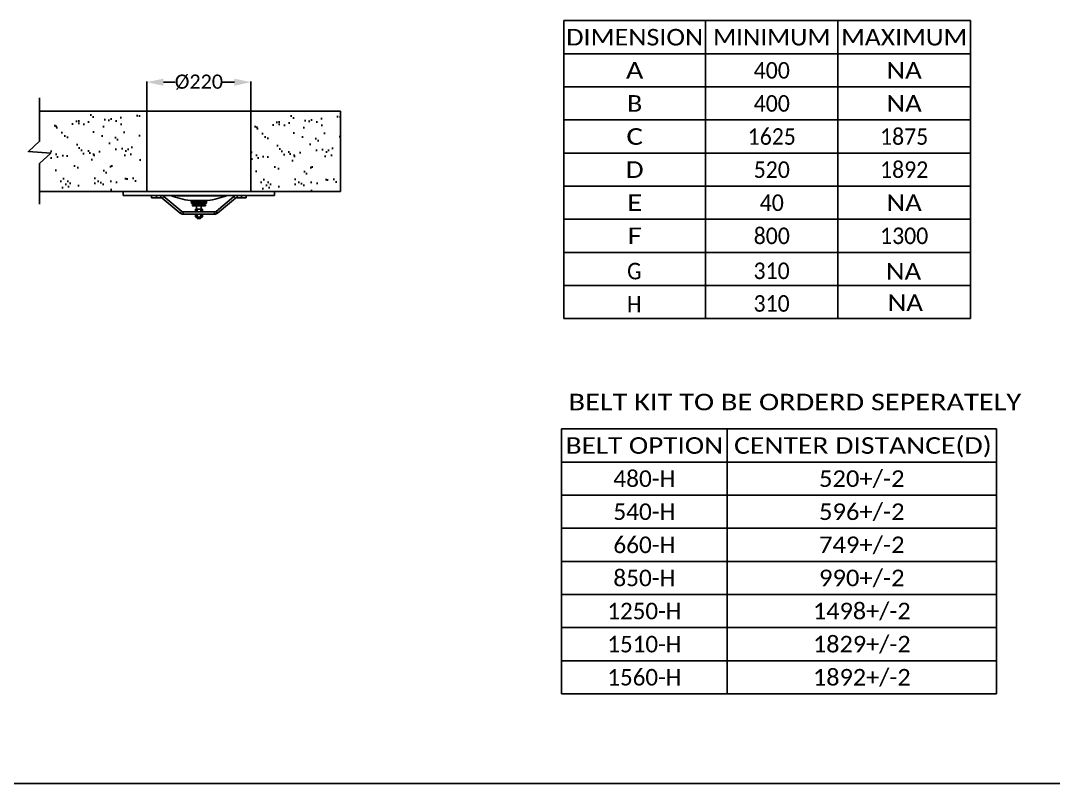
# Model space of a CAD drawing. Header units: millimetres. Extents: x 11802 to 19889, y -472 to 9054.
# Drawn here: x 15066 to 17250, y -472 to 1141 of the extents above; entities that cross this region are included whole.
import ezdxf
from ezdxf.enums import TextEntityAlignment as Align

# ---------------------------------------------------------------- set-up
doc = ezdxf.new("R2010")
doc.units = ezdxf.units.MM
doc.header["$LTSCALE"] = 307.34
doc.header["$PDMODE"] = 3
doc.header["$PDSIZE"] = 8
doc.layers.get('0').update_dxf_attribs({"linetype": 'CONTINUOUS'})
doc.layers.get('Defpoints').update_dxf_attribs({"linetype": 'CONTINUOUS'})
for name, color, linetype in [('00_BUW_DATUM', 7, 'CONTINUOUS'), ('02___PRT_ALL_AXES', 7, 'CONTINUOUS'), ('03___PRT_ALL_CURVES', 7, 'CONTINUOUS')]:
    doc.layers.add(name, color=color, linetype=linetype)
doc.styles.get("Standard").update_dxf_attribs({"font": 'calibri.ttf'})
doc.dimstyles.get("Standard").update_dxf_attribs({"dimtxt": 35, "dimasz": 35, "dimexe": 1.5, "dimexo": 1, "dimtad": 1, "dimdsep": 46, "dimtxsty": 'Standard', "dimblk": '_FILLED', "dimblk1": '_FILLED', "dimblk2": '_FILLED', "dimcen": 0.09, "dimazin": 2, "dimtol": 1, "dimtp": 0.01, "dimtm": 0.01, "dimtfac": 1, "dimtofl": 0, "dimtmove": 0, "dimatfit": 3, "dimldrblk": '_FILLED', "dimfxl": 1, "dimtolj": 1, "dimarcsym": 0})

# ---------------------------------------------------------------- blocks, each defined once
blk = doc.blocks.new('_FILLED')
at = {"color": 0, "linetype": 'ByBlock'}
blk.add_solid([(0, 0), (-1, 0.214), (-1, -0.214)], dxfattribs=at)
blk = doc.blocks.new('*D700')
at = {"color": 0, "lineweight": -2}
for p, q in [((15332.6, 888), (15332.6, 1012.5)), ((15367.6, 1011), (15392.4, 1011)), ((15517.6, 1011), (15492.9, 1011)), ((15552.6, 892), (15552.6, 1012.5))]:
    blk.add_line(p, q, dxfattribs=at)
at = {"layer": 'Defpoints', "color": 0}
for p in [(15552.6, 1011), (15332.6, 887), (15552.6, 891)]:
    blk.add_point(p, dxfattribs=at)
at = {"color": 0, "linetype": 'ByBlock', "lineweight": -2, "xscale": 35, "yscale": 35, "zscale": 35, "rotation": 180}
blk.add_blockref('_FILLED', (15332.6, 1011), dxfattribs=at)
at = {"color": 0, "linetype": 'ByBlock', "lineweight": -2, "xscale": 35, "yscale": 35, "zscale": 35}
blk.add_blockref('_FILLED', (15552.6, 1011), dxfattribs=at)
at = {"color": 0, "insert": (15442.6, 1011), "char_height": 30, "attachment_point": 5}
blk.add_mtext('\\A1;\\A1;%%C220', dxfattribs=at)

msp = doc.modelspace()

# ---------------------------------------------------------------- hatches: boundary and pattern name
at = {"linetype": 'ByBlock', "lineweight": 30}
h = msp.add_hatch(dxfattribs=at)
h.set_pattern_fill('AR-SAND', color=256)
h.set_pattern_definition([(37.5, (4767.08, 210.076), (-1.60003, 48.94132), [0, -38.608, 0, -43.18, 0, -41.275]), (7.5, (4767.08, 210.076), (44.95233, 71.6825), [0, -20.828, 0, -34.798, 0, -13.335]), (327.5, (4735.84, 210.076), (79.09924, 0.14372), [0, -12.7, 0, -45.72, 0, -59.69]), (317.5, (4735.84, 210.076), (76.35565, 22.29293), [0, -6.35, 0, -29.972, 0, -34.29])])
h.paths.add_polyline_path([(15318.20657, 931.7856), (15318.20657, 951.7856), (15128.62281, 951.7856), (15128.62281, 782.04744), (15318.20657, 782.04744), (15318.20657, 915.90114)])
h = msp.add_hatch(dxfattribs=at)
h.set_pattern_fill('AR-SAND', color=256)
h.set_pattern_definition([(37.5, (5191.105, 207.96), (-1.60003, 48.94132), [0, -38.608, 0, -43.18, 0, -41.275]), (7.5, (5191.105, 207.96), (44.95233, 71.6825), [0, -20.828, 0, -34.798, 0, -13.335]), (327.5, (5159.863, 207.96), (79.09924, 0.14372), [0, -12.7, 0, -45.72, 0, -59.69]), (317.5, (5159.86, 207.96), (76.35565, 22.29293), [0, -6.35, 0, -29.972, 0, -34.29])])
h.paths.add_polyline_path([(15742.22959, 929.67074), (15742.22959, 949.67074), (15552.64583, 949.67074), (15552.64583, 779.93258), (15742.22959, 779.93258), (15742.22959, 913.78628)])

# ---------------------------------------------------------------- linework, layer by layer
at = {"color": 0, "linetype": 'Continuous'}
for p, q in [((16214.45425, 1141.08778), (17074.45425, 1141.08778)), ((16214.45425, 1141.08778), (16214.45425, 651.08778)), ((16514.45425, 1141.08778), (16514.45425, 511.08778)), ((16794.45425, 1141.08778), (16794.45425, 511.08778)), ((17074.45425, 1141.08778), (17074.45425, 581.08778)), ((16214.45425, 1071.08778), (17074.45425, 1071.08778)), ((16214.45425, 1001.08778), (17074.45425, 1001.08778)), ((16214.45425, 931.08778), (17074.45425, 931.08778)), ((16214.45425, 861.08778), (17074.45425, 861.08778)), ((16214.45425, 791.08778), (17074.45425, 791.08778)), ((15342.64583, 766.67074), (15342.64583, 771.67074)), ((15342.64583, 766.67074), (15362.02533, 766.67074)), ((15352.64583, 766.67074), (15352.64583, 771.67074)), ((15362.02533, 771.67074), (15362.02533, 766.67074)), ((15368.42717, 769.35295), (15365.22625, 765.51184)), ((15365.22625, 765.51184), (15403.05424, 733.98852)), ((15368.42717, 769.35295), (15406.25516, 737.82963)), ((15395.69435, 771.67074), (15395.69435, 771.07074)), ((15492.17308, 771.07074), (15395.69435, 771.07074)), ((15396.71061, 770.87074), (15396.71061, 771.07074)), ((15491.15683, 770.87074), (15396.71061, 770.87074)), ((15479.0365, 737.82963), (15516.86449, 769.35295)), ((15482.23742, 733.98852), (15520.06541, 765.51184)), ((15490.69798, 770.87074), (15490.69798, 771.07074)), ((15491.15683, 770.87074), (15491.15683, 771.07074)), ((15491.68146, 771.67074), (15491.68146, 771.07074)), ((15492.17308, 771.67074), (15492.17308, 771.07074)), ((15516.86449, 769.35295), (15520.06541, 765.51184)), ((15523.26633, 771.67074), (15523.26633, 766.67074)), ((15523.26633, 766.67074), (15542.64583, 766.67074)), ((15532.64583, 766.67074), (15532.64583, 771.67074)), ((15542.64583, 766.67074), (15542.64583, 771.67074)), ((15460.94956, 761.09695), (15424.3421, 761.09695)), ((15459.15088, 759.24867), (15426.14078, 759.24867)), ((15426.82583, 755.42074), (15426.82584, 755.42383)), ((15427.45586, 754.56395), (15427.72583, 754.525)), ((15427.64657, 756.38781), (15427.50743, 756.34119)), ((15427.72583, 754.5244), (15427.99581, 754.56383)), ((15427.99581, 754.525), (15432.64583, 754.525)), ((15442.2894, 757.39074), (15428.13573, 757.39074)), ((15428.79583, 756.89074), (15432.52661, 756.89074)), ((15428.79583, 751.89074), (15456.49583, 751.89074)), ((15428.79583, 749.89074), (15456.49583, 749.89074)), ((15429.29583, 749.39074), (15455.99583, 749.39074)), ((15429.79063, 754.89074), (15439.3402, 754.89074)), ((15432.64583, 751.89074), (15432.64583, 754.89074)), ((15433.02139, 754.89074), (15433.02139, 755.1271)), ((15433.02139, 749.89074), (15433.02139, 751.89074)), ((15433.36884, 757.39074), (15433.36884, 756.94211)), ((15433.36884, 754.89074), (15433.36884, 755.14824)), ((15433.36884, 749.39074), (15433.36884, 751.89074)), ((15437.63521, 755.3768), (15439.29926, 755.45757)), ((15441.00964, 757.33107), (15439.0433, 757.23812)), ((15458.46583, 755.42074), (15439.30103, 755.42074)), ((15457.56586, 754.525), (15439.49132, 754.525)), ((15442.2894, 757.39074), (15441.00964, 757.33107)), ((15451.92282, 751.89074), (15451.92282, 749.39074)), ((15452.27027, 751.89074), (15452.27027, 749.89074)), ((15452.64583, 751.89074), (15452.64583, 754.525)), ((15457.56583, 756.31647), (15455.31853, 756.31647)), ((15456.02581, 756.38268), (15456.33888, 756.41621)), ((15406.25516, 737.82963), (15403.05424, 733.98852)), ((15409.45608, 736.67074), (15475.83558, 736.67074)), ((15409.45608, 736.67074), (15409.45608, 731.67074)), ((15409.45608, 731.67074), (15475.83558, 731.67074)), ((15438.64583, 723.27074), (15438.64583, 725.77074)), ((15446.64583, 723.27074), (15438.64583, 723.27074)), ((15439.14583, 722.77074), (15438.64583, 723.27074)), ((15446.14583, 722.77074), (15439.14583, 722.77074)), ((15446.14583, 722.77074), (15446.64583, 723.27074)), ((15446.64583, 723.27074), (15446.64583, 725.77074)), ((15475.83558, 736.67074), (15475.83558, 731.67074)), ((15479.0365, 737.82963), (15482.23742, 733.98852)), ((16214.45425, 721.08778), (17074.45425, 721.08778)), ((16214.45425, 651.08778), (17074.45425, 651.08778)), ((16209.8596, 277.697), (17129.8596, 277.697)), ((16209.8596, 277.697), (16209.8596, -282.303)), ((16559.8596, 277.697), (16559.8596, -282.303)), ((17129.8596, 277.697), (17129.8596, -282.303)), ((16209.8596, 207.697), (17129.8596, 207.697)), ((16209.8596, 137.697), (17129.8596, 137.697)), ((16209.8596, 67.697), (17129.8596, 67.697)), ((16209.8596, -2.303), (17129.8596, -2.303)), ((16209.8596, -72.303), (17129.8596, -72.303)), ((16209.8596, -142.303), (17129.8596, -142.303)), ((16209.8596, -212.303), (17129.8596, -212.303)), ((16209.8596, -282.303), (17129.8596, -282.303))]:
    msp.add_line(p, q, dxfattribs=at)
for p, q in [((15105.60362, 977.88925), (15105.60362, 907.88925)), ((15105.60362, 949.67074), (15742.22959, 949.67074)), ((15442.64583, 949.67074), (15332.64583, 949.67074)), ((15332.64583, 949.67074), (15332.64583, 779.67074)), ((15442.64583, 949.67074), (15552.64583, 949.67074)), ((15552.64583, 949.67074), (15552.64583, 779.67074)), ((15742.22959, 913.78628), (15742.22959, 949.67074)), ((15105.60362, 839.2299), (15105.60362, 769.2299)), ((15105.60362, 839.2299), (15105.60362, 769.2299)), ((15105.60362, 779.67074), (15260.0005, 779.67074)), ((15105.60362, 752.88239), (15105.60362, 769.2299)), ((15105.60362, 752.88239), (15105.60362, 769.2299)), ((15282.64583, 779.67074), (15442.64583, 779.67074)), ((16214.45425, 651.08778), (16214.45425, 511.08778)), ((16214.45425, 581.08778), (17074.45425, 581.08778)), ((17074.45425, 581.08778), (17074.45425, 511.08778)), ((17074.45425, 511.08778), (16214.45425, 511.08778)), ((19888.68567, -471.66905), (11802.35885, -471.66905))]:
    msp.add_line(p, q)
at = {"linetype": 'ByBlock'}
for p, q in [((15105.60362, 954.67074), (15105.60362, 886.2299)), ((15742.22959, 929.67074), (15742.22959, 779.67074)), ((15105.60362, 779.67074), (15742.22959, 779.67074)), ((15105.60362, 779.67074), (15742.22959, 779.67074))]:
    msp.add_line(p, q, dxfattribs=at)
at = {"linetype": 'Continuous'}
msp.add_line((15105.60362, 779.67074), (15742.22959, 779.67074), dxfattribs=at)
for points in [[(15105.60362, 977.88925), (15105.60362, 957.40784)], [(15105.60362, 977.88925), (15105.60362, 957.40784)], [(15105.60362, 931.22258), (15105.60362, 886.2299), (15082.11702, 864.45339), (15129.09022, 861.00641), (15105.60362, 839.2299), (15105.60362, 770.40784)]]:
    msp.add_lwpolyline(points)
at = {"color": 0, "linetype": 'Continuous'}
for points in [[(15426.97945, 755.92726), (15426.84022, 755.57764), (15426.82584, 755.42384)], [(15427.50743, 756.34119), (15427.36023, 756.27513), (15427.18444, 756.15845), (15426.97945, 755.92726)], [(15439.0433, 757.23812), (15438.08116, 757.19162), (15437.15155, 757.14573), (15436.26689, 757.10093), (15435.43575, 757.05757), (15434.6579, 757.01561), (15433.93123, 756.97492), (15433.25343, 756.93538), (15432.62207, 756.89685), (15432.03477, 756.85922), (15431.4892, 756.82234), (15430.98426, 756.78617), (15430.52002, 756.75075), (15430.09621, 756.71613), (15429.71212, 756.68235), (15429.36651, 756.64943), (15429.05695, 756.61728), (15428.78057, 756.58576), (15428.53453, 756.55467), (15428.3159, 756.52374), (15428.12151, 756.49254), (15427.94728, 756.46027), (15427.7905, 756.42601), (15427.64657, 756.38781)], [(15428.17165, 754.6719), (15428.17254, 754.67174), (15428.21772, 754.68399), (15428.29911, 754.70228), (15428.41348, 754.7241), (15428.55933, 754.74821), (15428.73606, 754.77395), (15428.94354, 754.80091), (15429.18188, 754.82888), (15429.45128, 754.85768), (15429.75208, 754.88723), (15430.08504, 754.91749), (15430.45099, 754.94845), (15430.85085, 754.98011), (15431.28554, 755.01249), (15431.75598, 755.0456), (15432.26298, 755.07946), (15432.80693, 755.11406), (15433.38798, 755.1494), (15434.00608, 755.18547), (15434.66096, 755.22228), (15435.35211, 755.25981), (15436.07875, 755.29806), (15436.83992, 755.33705), (15437.63521, 755.3768)], [(15455.29141, 756.31404), (15455.68142, 756.34905), (15456.02581, 756.38268)], [(15456.33888, 756.41621), (15456.62129, 756.44972), (15456.87322, 756.48326), (15457.09589, 756.51701), (15457.29174, 756.55142), (15457.46484, 756.58746), (15457.62157, 756.62734), (15457.77204, 756.67619), (15457.9318, 756.74703), (15458.12242, 756.87632), (15458.33477, 757.13157), (15458.45845, 757.48908), (15458.46583, 757.60128)], [(15458.46583, 757.60112), (15458.4513, 757.75895), (15458.41424, 757.85159)]]:
    msp.add_lwpolyline(points, dxfattribs=at)
for centre, radius, start, end in [((15362.02533, 761.67074), 10, 50.19442891, 90), ((15362.02533, 761.67074), 5, 50.19442891, 90), ((15438.21933, 901.82061), 141.40625, 247.06351951, 264.36808115), ((15447.07233, 901.82061), 141.40625, 275.63191885, 292.93648049), ((15523.26633, 761.67074), 10, 90, 129.80557109), ((15523.26633, 761.67074), 5, 90, 129.80557109), ((15424.14583, 759.1066), 2, 4.07332405, 84.36808115), ((15428.13573, 759.39074), 2, 184.07332405, 270), ((15427.64243, 755.42064), 0.8166, 177.16069414, 179.99297649), ((15427.6649, 755.42159), 0.83907, 180.05802843, 188.06972627), ((15427.64332, 755.42061), 0.81749, 177.16166465, 179.77433532), ((15427.76836, 755.39902), 0.94489, 156.87901989, 160.90637286), ((15427.75965, 755.40316), 0.93525, 142.49746403, 156.9022854), ((15429.29583, 756.89074), 0.5, 90, 180), ((15429.29583, 749.89074), 0.5, 180, 270), ((15443.15457, 755.42066), 3.85354, 179.44614288, 179.99891009), ((15455.99583, 749.89074), 0.5, 270, 0), ((15457.15593, 759.39074), 2, 309.2533834, 355.92667595), ((15461.14583, 759.1066), 2, 95.63191885, 175.92667595), ((15409.45608, 741.67074), 10, 230.19442891, 270), ((15409.45608, 741.67074), 5, 230.19442891, 270), ((15475.83558, 741.67074), 5, 270, 309.80557109), ((15475.83558, 741.67074), 10, 270, 309.80557109)]:
    msp.add_arc(centre, radius, start, end, dxfattribs=at)
for points in [[(15426.82683, 755.46109), (15426.83098, 755.5449), (15426.84801, 755.6288), (15426.87545, 755.70811)], [(15427.99577, 754.56394), (15428.08504, 754.59089), (15428.1708, 754.63349), (15428.24662, 754.68777)]]:
    msp.add_open_spline(points, degree=3, dxfattribs=at)
for points, knots in [([(15426.83414, 755.3038), (15426.85757, 755.13751), (15426.99932, 754.81219), (15427.29557, 754.61234), (15427.45589, 754.56394)], [0, 0, 0, 0, 0.5007017637, 1, 1, 1, 1]), ([(15433.02139, 749.89074), (15433.02139, 749.82634), (15433.03787, 749.70158), (15433.11043, 749.53815), (15433.22337, 749.42145), (15433.32274, 749.39074), (15433.36884, 749.39074)], [0, 0, 0, 0, 0.2897659916, 0.5579803233, 0.7925235323, 1, 1, 1, 1]), ([(15433.36884, 757.39074), (15433.3246, 757.39074), (15433.22962, 757.36272), (15433.11898, 757.2546), (15433.04485, 757.10125), (15433.02473, 756.98313), (15433.02206, 756.92167)], [0, 0, 0, 0, 0.2086269896, 0.4427935056, 0.7098600723, 1, 1, 1, 1]), ([(15439.49132, 754.525), (15439.45874, 754.525), (15439.38824, 754.62748), (15439.34995, 754.81056), (15439.30857, 755.09469), (15439.30103, 755.30623), (15439.30103, 755.42074)], [0, 0, 0, 0, 0.1038719731, 0.3214749601, 0.6349006083, 1, 1, 1, 1]), ([(15439.30121, 755.45791), (15439.30158, 755.49591), (15439.30514, 755.64119), (15439.31617, 755.78637), (15439.32998, 755.8928)], [0, 0, 0, 0, 0.2614770665, 1, 1, 1, 1]), ([(15455.29146, 756.31404), (15455.11652, 756.29886), (15454.71599, 756.2871), (15453.78253, 756.2462), (15452.40184, 756.20374), (15450.55585, 756.15099), (15447.73224, 756.08051), (15443.96756, 755.99539), (15440.89306, 755.92808), (15439.32998, 755.8928)], [0, 0, 0, 0, 0.0329910421, 0.075233936, 0.1755796093, 0.2924956134, 0.4222158079, 0.7062492173, 1, 1, 1, 1]), ([(15452.27027, 749.89074), (15452.27027, 749.82634), (15452.25379, 749.70158), (15452.18123, 749.53815), (15452.06829, 749.42145), (15451.96892, 749.39074), (15451.92282, 749.39074)], [0, 0, 0, 0, 0.2897659918, 0.5579803233, 0.7925235324, 1, 1, 1, 1]), ([(15457.56583, 756.31647), (15457.68265, 756.31647), (15457.91996, 756.27379), (15458.31261, 756.01066), (15458.46583, 755.65013), (15458.46583, 755.42074)], [0, 0, 0, 0, 0.2522887034, 0.504582846, 1, 1, 1, 1]), ([(15458.46583, 755.42074), (15458.46583, 755.19134), (15458.31261, 754.83081), (15457.91996, 754.56769), (15457.68265, 754.525), (15457.56583, 754.525)], [0, 0, 0, 0, 0.495417154, 0.7477112966, 1, 1, 1, 1])]:
    msp.add_open_spline(points, degree=3, knots=knots, dxfattribs=at)
at = {"layer": '00_BUW_DATUM', "color": 0, "linetype": 'Continuous'}
for p, q in [((15435.14028, 741.99018), (15436.14583, 742.57074)), ((15435.14028, 737.25129), (15435.14028, 741.99018)), ((15436.14583, 736.67074), (15435.14028, 737.25129)), ((15435.14028, 731.09018), (15436.14583, 731.67074)), ((15435.14028, 726.35129), (15435.14028, 731.09018)), ((15436.14583, 725.77074), (15435.14028, 726.35129)), ((15436.14583, 742.57074), (15449.14583, 742.57074)), ((15436.14583, 725.77074), (15449.14583, 725.77074)), ((15438.89305, 737.25129), (15438.89305, 741.99018)), ((15438.89305, 726.35129), (15438.89305, 731.09018)), ((15446.39861, 737.25129), (15446.39861, 741.99018)), ((15446.39861, 726.35129), (15446.39861, 731.09018)), ((15450.15138, 741.99018), (15449.14583, 742.57074)), ((15449.14583, 736.67074), (15450.15138, 737.25129)), ((15450.15138, 731.09018), (15449.14583, 731.67074)), ((15449.14583, 725.77074), (15450.15138, 726.35129)), ((15450.15138, 737.25129), (15450.15138, 741.99018)), ((15450.15138, 726.35129), (15450.15138, 731.09018))]:
    msp.add_line(p, q, dxfattribs=at)
for centre, radius, start, end in [((15436.94878, 739.3253), 3.25136, 75.6687409, 77.86557217), ((15448.34287, 739.32537), 3.25129, 102.13445214, 104.32954935)]:
    msp.add_arc(centre, radius, start, end, dxfattribs=at)
for points, knots in [([(15435.14028, 741.99018), (15435.43482, 742.16024), (15435.89202, 742.38076), (15436.53551, 742.54299), (15436.85752, 742.57074), (15437.01667, 742.57074)], [0, 0, 0, 0, 0.5141525033, 0.7594241426, 1, 1, 1, 1]), ([(15435.14028, 737.25129), (15435.43482, 737.08124), (15435.89202, 736.86071), (15436.53551, 736.69848), (15436.85752, 736.67074), (15437.01667, 736.67074)], [0, 0, 0, 0, 0.5141525033, 0.7594241426, 1, 1, 1, 1]), ([(15435.14028, 731.09018), (15435.43482, 731.26024), (15435.89202, 731.48076), (15436.53551, 731.64299), (15436.85752, 731.67074), (15437.01667, 731.67074)], [0, 0, 0, 0, 0.5141525033, 0.7594241426, 1, 1, 1, 1]), ([(15435.14028, 726.35129), (15435.43482, 726.18124), (15435.89202, 725.96071), (15436.53551, 725.79848), (15436.85752, 725.77074), (15437.01667, 725.77074)], [0, 0, 0, 0, 0.5141525033, 0.7594241426, 1, 1, 1, 1]), ([(15437.01667, 742.57074), (15437.06807, 742.57074), (15437.27466, 742.56508), (15437.48049, 742.53661), (15437.63223, 742.50401)], [0, 0, 0, 0, 0.2488063247, 1, 1, 1, 1]), ([(15437.01667, 736.67074), (15437.17581, 736.67074), (15437.49782, 736.69848), (15438.14131, 736.86071), (15438.59851, 737.08124), (15438.89305, 737.25129)], [0, 0, 0, 0, 0.2405758697, 0.4858475106, 1, 1, 1, 1]), ([(15437.01667, 731.67074), (15437.17581, 731.67074), (15437.49782, 731.64299), (15438.14131, 731.48076), (15438.59851, 731.26024), (15438.89305, 731.09018)], [0, 0, 0, 0, 0.2405758697, 0.4858475106, 1, 1, 1, 1]), ([(15437.01667, 725.77074), (15437.17581, 725.77074), (15437.49782, 725.79848), (15438.14131, 725.96071), (15438.59851, 726.18124), (15438.89305, 726.35129)], [0, 0, 0, 0, 0.2405758697, 0.4858475106, 1, 1, 1, 1]), ([(15437.75358, 742.47548), (15437.85083, 742.45064), (15438.24702, 742.33012), (15438.62176, 742.14681), (15438.89305, 741.99018)], [0, 0, 0, 0, 0.2426577324, 1, 1, 1, 1]), ([(15438.89305, 741.99018), (15439.5028, 742.1662), (15440.74065, 742.45991), (15442.01145, 742.57074), (15442.64583, 742.57074)], [0, 0, 0, 0, 0.5001043445, 1, 1, 1, 1]), ([(15438.89305, 737.25129), (15439.5028, 737.07527), (15440.74065, 736.78156), (15442.01145, 736.67074), (15442.64583, 736.67074)], [0, 0, 0, 0, 0.5001043445, 1, 1, 1, 1]), ([(15438.89305, 731.09018), (15439.5028, 731.2662), (15440.74065, 731.55991), (15442.01145, 731.67074), (15442.64583, 731.67074)], [0, 0, 0, 0, 0.5001043445, 1, 1, 1, 1]), ([(15438.89305, 726.35129), (15439.5028, 726.17527), (15440.74065, 725.88156), (15442.01145, 725.77074), (15442.64583, 725.77074)], [0, 0, 0, 0, 0.5001043445, 1, 1, 1, 1]), ([(15442.64583, 742.57074), (15443.28021, 742.57074), (15444.55101, 742.45991), (15445.78886, 742.1662), (15446.39861, 741.99018)], [0, 0, 0, 0, 0.4998956697, 1, 1, 1, 1]), ([(15442.64583, 736.67074), (15443.28021, 736.67074), (15444.55101, 736.78156), (15445.78886, 737.07527), (15446.39861, 737.25129)], [0, 0, 0, 0, 0.4998956697, 1, 1, 1, 1]), ([(15442.64583, 731.67074), (15443.28021, 731.67074), (15444.55101, 731.55991), (15445.78886, 731.2662), (15446.39861, 731.09018)], [0, 0, 0, 0, 0.4998956697, 1, 1, 1, 1]), ([(15442.64583, 725.77074), (15443.28021, 725.77074), (15444.55101, 725.88156), (15445.78886, 726.17527), (15446.39861, 726.35129)], [0, 0, 0, 0, 0.4998956697, 1, 1, 1, 1]), ([(15446.39861, 741.99018), (15446.49105, 742.04355), (15446.8538, 742.24161), (15447.24093, 742.39961), (15447.53818, 742.4755)], [0, 0, 0, 0, 0.2581297675, 1, 1, 1, 1]), ([(15446.39861, 737.25129), (15446.69315, 737.08124), (15447.15035, 736.86071), (15447.79384, 736.69848), (15448.11585, 736.67074), (15448.275, 736.67074)], [0, 0, 0, 0, 0.5141525033, 0.7594241426, 1, 1, 1, 1]), ([(15446.39861, 731.09018), (15446.69315, 731.26024), (15447.15035, 731.48076), (15447.79384, 731.64299), (15448.11585, 731.67074), (15448.275, 731.67074)], [0, 0, 0, 0, 0.5141525033, 0.7594241426, 1, 1, 1, 1]), ([(15446.39861, 726.35129), (15446.69315, 726.18124), (15447.15035, 725.96071), (15447.79384, 725.79848), (15448.11585, 725.77074), (15448.275, 725.77074)], [0, 0, 0, 0, 0.5141525033, 0.7594241426, 1, 1, 1, 1]), ([(15447.65943, 742.50401), (15447.71034, 742.51495), (15447.91335, 742.55341), (15448.12046, 742.57074), (15448.275, 742.57074)], [0, 0, 0, 0, 0.2520329441, 1, 1, 1, 1]), ([(15448.275, 742.57074), (15448.43414, 742.57074), (15448.75615, 742.54299), (15449.39964, 742.38076), (15449.85684, 742.16024), (15450.15138, 741.99018)], [0, 0, 0, 0, 0.2405758697, 0.4858475106, 1, 1, 1, 1]), ([(15448.275, 736.67074), (15448.43414, 736.67074), (15448.75615, 736.69848), (15449.39964, 736.86071), (15449.85684, 737.08124), (15450.15138, 737.25129)], [0, 0, 0, 0, 0.2405758697, 0.4858475106, 1, 1, 1, 1]), ([(15448.275, 731.67074), (15448.43414, 731.67074), (15448.75615, 731.64299), (15449.39964, 731.48076), (15449.85684, 731.26024), (15450.15138, 731.09018)], [0, 0, 0, 0, 0.2405758697, 0.4858475106, 1, 1, 1, 1]), ([(15448.275, 725.77074), (15448.43414, 725.77074), (15448.75615, 725.79848), (15449.39964, 725.96071), (15449.85684, 726.18124), (15450.15138, 726.35129)], [0, 0, 0, 0, 0.2405758697, 0.4858475106, 1, 1, 1, 1])]:
    msp.add_open_spline(points, degree=3, knots=knots, dxfattribs=at)
at = {"layer": '02___PRT_ALL_AXES', "color": 0, "linetype": 'Continuous'}
for p, q in [((15282.64583, 779.67074), (15282.64583, 771.67074)), ((15602.64583, 779.67074), (15282.64583, 779.67074)), ((15602.64583, 771.67074), (15282.64583, 771.67074)), ((15602.64583, 779.67074), (15602.64583, 771.67074)), ((15428.79583, 756.5875), (15428.79583, 756.89074)), ((15428.79583, 749.89074), (15428.79583, 751.89074)), ((15437.64583, 749.39074), (15437.64583, 742.57074)), ((15447.64583, 749.39074), (15447.64583, 742.57074)), ((15456.49583, 756.31647), (15456.49583, 756.43484)), ((15456.49583, 749.89074), (15456.49583, 751.89074))]:
    msp.add_line(p, q, dxfattribs=at)
at = {"layer": '03___PRT_ALL_CURVES', "color": 0, "linetype": 'Continuous'}
for centre, radius, start, end in [((15427.6408, 755.42081), 0.81497, 180.00520289, 182.47210874), ((15427.6587, 755.42155), 0.83289, 182.46980057, 184.30069967), ((15427.68069, 755.42331), 0.85494, 184.30772178, 187.77689605), ((15427.71948, 755.4066), 0.88395, 229.22108272, 238.4220813), ((15427.70328, 755.38373), 0.85631, 250.29923829, 253.08394947), ((15427.72584, 755.51365), 0.98865, 267.95322639, 270.26927356), ((15427.72588, 755.5106), 0.98561, 270.26743201, 272.04963794), ((15427.74808, 755.38461), 0.85723, 286.67521507, 289.69972024), ((15427.73309, 755.40515), 0.88224, 303.94575255, 306.02643599)]:
    msp.add_arc(centre, radius, start, end, dxfattribs=at)
for points, knots in [([(15426.94314, 754.98219), (15426.92596, 755.01298), (15426.87557, 755.1166), (15426.84436, 755.22879), (15426.83361, 755.30762)], [0, 0, 0, 0, 0.3068383636, 1, 1, 1, 1]), ([(15427.14213, 754.73724), (15427.1243, 754.75262), (15427.04687, 754.82494), (15426.98324, 754.91034), (15426.94314, 754.98219)], [0, 0, 0, 0, 0.222365894, 1, 1, 1, 1]), ([(15427.41462, 754.57755), (15427.40358, 754.5815), (15427.34893, 754.60237), (15427.29654, 754.629), (15427.25659, 754.65354)], [0, 0, 0, 0, 0.2004949859, 1, 1, 1, 1]), ([(15428.22574, 754.67327), (15428.17675, 754.64029), (15428.11405, 754.60669), (15428.04808, 754.5815), (15428.03704, 754.57755)], [0, 0, 0, 0, 0.833927848, 1, 1, 1, 1])]:
    msp.add_open_spline(points, degree=3, knots=knots, dxfattribs=at)
for points in [[(15427.69053, 754.52563), (15427.61035, 754.5285), (15427.53059, 754.54121), (15427.45412, 754.56448)], [(15427.99406, 754.56343), (15427.91865, 754.54083), (15427.8401, 754.52846), (15427.76113, 754.52563)]]:
    msp.add_open_spline(points, degree=3, dxfattribs=at)

# ---------------------------------------------------------------- texts
at = {"color": 0, "linetype": 'Continuous'}
for s, width, p, p2 in [('DIMENSION', 1.077132, (16219.68771, 1088.58778), (16509.22079, 1088.58778)), ('MINIMUM', 1.032539, (16530.4562, 1088.58778), (16778.4523, 1088.58778)), ('MAXIMUM', 1.06198, (16801.05931, 1088.58778), (17067.84919, 1088.58778)), ('A', 1.152539, (16346.06904, 1018.58778), (16382.83946, 1018.58778)), ('400', 0.911286, (16616.25386, 1018.58778), (16692.65464, 1018.58778)), ('NA', 1.10368, (16897.20717, 1018.58778), (16971.70133, 1018.58778)), ('B', 1.06707, (16348.4523, 948.58778), (16380.4562, 948.58778)), ('400', 0.911286, (16616.25386, 948.58778), (16692.65464, 948.58778)), ('NA', 1.10368, (16897.20717, 948.58778), (16971.70133, 948.58778)), ('C', 1.185844, (16347.02234, 878.58778), (16381.88616, 878.58778)), ('1625', 0.911286, (16603.5204, 878.58778), (16705.3881, 878.58778)), ('1875', 0.911286, (16883.5204, 878.58778), (16985.3881, 878.58778)), ('D', 1.112038, (16345.59238, 808.58778), (16383.31612, 808.58778)), ('520', 0.911286, (16616.25386, 808.58778), (16692.65464, 808.58778)), ('1892', 0.911286, (16883.5204, 808.58778), (16985.3881, 808.58778)), ('E', 1.188716, (16348.4523, 738.58778), (16380.4562, 738.58778)), ('40', 0.911286, (16628.98732, 738.58778), (16679.92118, 738.58778)), ('NA', 1.10368, (16897.20717, 738.58778), (16971.70133, 738.58778)), ('F', 1.18799, (16349.40561, 668.58778), (16379.50289, 668.58778)), ('800', 0.911286, (16616.25386, 668.58778), (16692.65464, 668.58778)), ('1300', 0.911286, (16883.5204, 668.58778), (16985.3881, 668.58778)), ('G', 0.865247, (16348.56463, 594.01535), (16378.6619, 594.01535)), ('310', 0.911286, (16615.78772, 594.61221), (16692.18849, 594.61221)), ('NA', 1.10368, (16895.97075, 593.47327), (16970.46491, 593.47327)), ('H', 0.876096, (16348.56463, 524.00556), (16378.6619, 524.00556)), ('310', 0.911286, (16615.78772, 525.60256), (16692.18849, 525.60256)), ('NA', 1.10368, (16899.72127, 527.21401), (16974.21543, 527.21401)), ('BELT KIT TO BE ORDERD SEPERATELY', 1.16243, (16224.70325, 317.11968), (17181.96006, 317.11968)), ('CENTER DISTANCE(D)', 1.136804, (16574.7346, 225.197), (17119.61787, 225.197)), ('BELT OPTION', 1.118686, (16218.57555, 225.197), (16551.14364, 225.197)), ('480-H', 0.97094, (16319.28567, 155.197), (16450.43353, 155.197)), ('520+/-2', 1.020884, (16754.2954, 155.197), (16935.4238, 155.197)), ('540-H', 0.97094, (16319.28567, 85.197), (16450.43353, 85.197)), ('596+/-2', 1.020884, (16754.2954, 85.197), (16935.4238, 85.197)), ('660-H', 0.97094, (16319.28567, 15.197), (16450.43353, 15.197)), ('749+/-2', 1.020884, (16754.2954, 15.197), (16935.4238, 15.197)), ('850-H', 0.97094, (16319.28567, -54.803), (16450.43353, -54.803)), ('990+/-2', 1.020884, (16754.2954, -54.803), (16935.4238, -54.803)), ('1498+/-2', 1.00597, (16741.56193, -124.803), (16948.15726, -124.803)), ('1250-H', 0.960714, (16306.5522, -124.803), (16463.16699, -124.803)), ('1510-H', 0.960714, (16306.5522, -194.803), (16463.16699, -194.803)), ('1829+/-2', 1.00597, (16741.56193, -194.803), (16948.15726, -194.803)), ('1560-H', 0.960714, (16306.5522, -264.803), (16463.16699, -264.803)), ('1892+/-2', 1.00597, (16741.56193, -264.803), (16948.15726, -264.803))]:
    msp.add_text(s, height=35, dxfattribs=dict(at, width=width)).set_placement(p, p2, align=Align.FIT)

# ---------------------------------------------------------------- dimensions: what is measured, and where the dimension line sits
dim = msp.add_linear_dim(base=(15552.64583, 1011), p1=(15332.64583, 887), p2=(15552.64583, 891), text='\\A1;%%C220', dimstyle='Standard', override={"dimtxt": 30, "dimtad": 0, "dimtih": 1, "dimtoh": 1, "dimdec": 4, "dimzin": 0, "dimtxsty": 'Standard', "dimcen": 50.292, "dimadec": 0, "dimazin": 0, "dimtdec": 4, "dimtzin": 0})
dim.commit()
dim.dimension.update_dxf_attribs({"geometry": '*D700', "text_midpoint": (15442.64583, 1011)})

doc.saveas('drawing.dxf')
